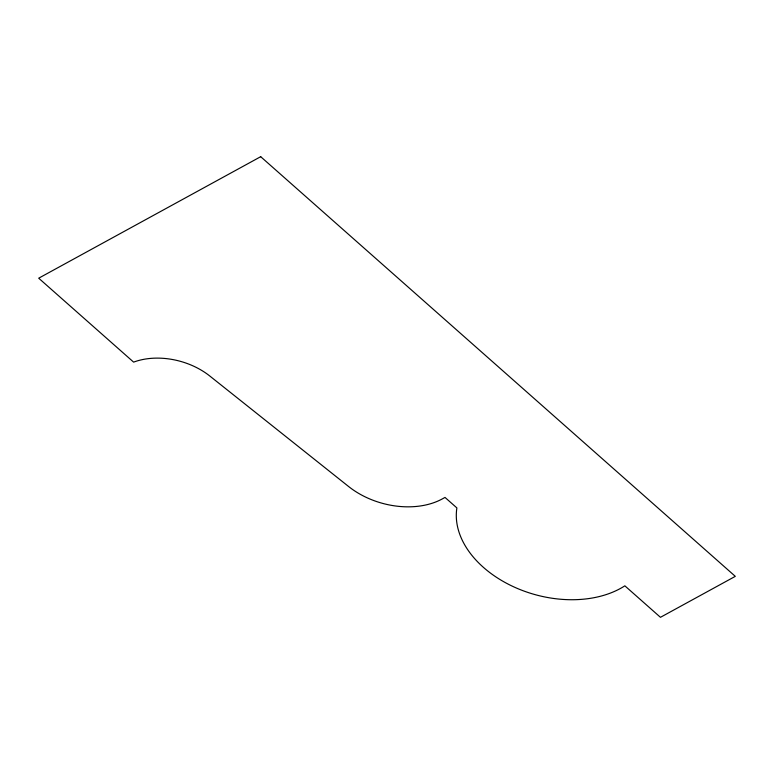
<?xml version="1.0" encoding="UTF-8"?>
<svg xmlns="http://www.w3.org/2000/svg" width="774" height="774" viewBox="0 0 774 774"><rect width="100%" height="100%" fill="white"/><g stroke="black" fill="none" stroke-linecap="round" stroke-linejoin="round"><path stroke-width="1.16" d="M260.693 156.687L38.7 278.195L133.621 362.126A61.678 42.454 15.5 0 1 209.851 376.058L348.629 486.527A69.776 48.036 15.5 0 0 442.331 498.901L445.011 497.43L456.883 507.918A98.782 67.996 15.5 0 0 513.307 586.644A98.782 67.996 15.5 0 0 624.86 585.831L660.454 617.313L735.3 576.349L260.693 156.687"/></g></svg>
